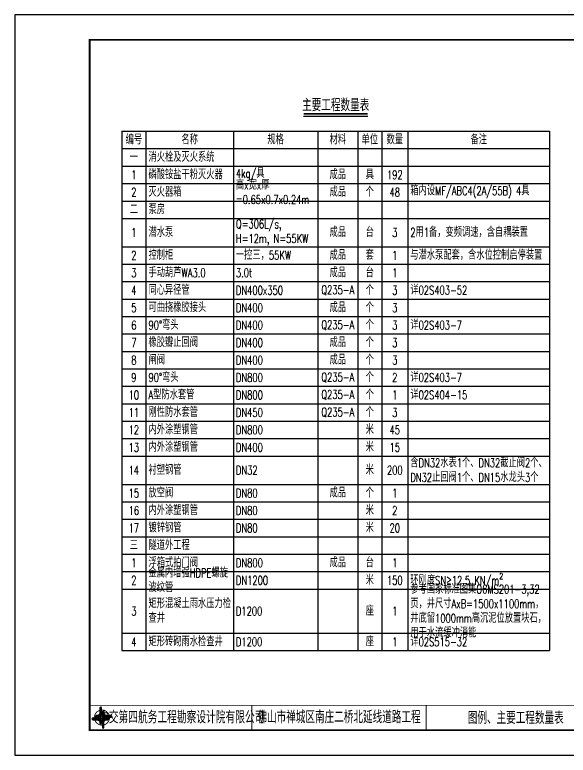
# Model space of a CAD drawing. Extents: x -316592 to 60787, y -138940 to -60306.
# Drawn here: x -75387 to -53197, y -138940 to -109240 of the extents above; entities that cross this region are included whole.
import ezdxf
from ezdxf.enums import TextEntityAlignment as Align

# ---------------------------------------------------------------- set-up
doc = ezdxf.new("R2010")
doc.units = 0
doc.header["$LTSCALE"] = 1000
doc.header["$MEASUREMENT"] = 0
doc.layers.add('---GPS_废水管_DN', color=74, linetype='Continuous')
doc.layers.add('图框', color=7, linetype='Continuous')
doc.styles.get("Standard").update_dxf_attribs({"font": 'simplex1.shx', "width": 0.7, "bigfont": 'hztxt.shx'})

# ---------------------------------------------------------------- blocks, each defined once
blk = doc.blocks.new('*T11')
at = {"layer": '---GPS_废水管_DN', "color": 0, "linetype": 'ByBlock', "lineweight": -2}
for p, q in [((0, 0), (17159, 0)), ((0, 0), (0, -20836)), ((973, 0), (973, -20836)), ((4478, 0), (4478, -20836)), ((7864, 0), (7864, -20836)), ((9466, 0), (9466, -20836)), ((10427, 0), (10427, -20836)), ((11472, 0), (11472, -20836)), ((17159, 0), (17159, -20836)), ((0, -700), (17159, -700)), ((0, -1400), (17159, -1400)), ((0, -2100), (17159, -2100)), ((0, -2800), (17159, -2800)), ((0, -3500), (17159, -3500)), ((0, -4633), (17159, -4633)), ((0, -5333), (17159, -5333)), ((0, -6033), (17159, -6033)), ((0, -6733), (17159, -6733)), ((0, -7433), (17159, -7433)), ((0, -8133), (17159, -8133)), ((0, -8833), (17159, -8833)), ((0, -9533), (17159, -9533)), ((0, -10233), (17159, -10233)), ((0, -10933), (17159, -10933)), ((0, -11633), (17159, -11633)), ((0, -12333), (17159, -12333)), ((0, -13033), (17159, -13033)), ((0, -14167), (17159, -14167)), ((0, -14867), (17159, -14867)), ((0, -15567), (17159, -15567)), ((0, -16267), (17159, -16267)), ((0, -16967), (17159, -16967)), ((0, -17667), (17159, -17667)), ((0, -18367), (17159, -18367)), ((0, -20136), (17159, -20136)), ((0, -20836), (17159, -20836))]:
    blk.add_line(p, q, dxfattribs=at)
at = {"layer": '---GPS_废水管_DN', "color": 0, "char_height": 350}
for s, insert, width, attachment_point in [('{\\C7;编号}', (486, -350), 972.48, 5), ('{\\C7;名称}', (2725, -350), 3305.42, 5), ('{\\C7;规格}', (6171, -350), 3185.49, 5), ('{\\C7;材料}', (8665, -350), 1602.52, 5), ('{\\C7;单位}', (9947, -350), 960.6, 5), ('{\\C7;数量}', (10950, -350), 1045.47, 5), ('{\\C7;备注}', (14316, -350), 5486.12, 5), ('{\\C7;消火栓及灭火系统}', (1073, -1050), 3305.42, 4), ('{\\C7;一}', (486, -1050), 972.48, 5), ('{\\C7;4kg/具}', (4578, -1750), 3185.49, 4), ('{\\C7;1', (486, -1750), 972.48, 5), ('{\\C7;磷酸铵盐干粉灭火器}', (1073, -1750), 3305.42, 4), ('{\\C7;成品}', (8665, -1750), 1602.52, 5), ('{\\C7;具}', (9947, -1750), 960.6, 5), ('{\\C7;192', (10950, -1750), 1045.47, 5), ('{\\C7;高x宽x厚=0.65x0.7x0.24m}', (4578, -2450), 3185.49, 4), ('{\\C7;2', (486, -2450), 972.48, 5), ('{\\C7;灭火器箱}', (1073, -2450), 3305.42, 4), ('{\\C7;成品}', (8665, -2450), 1602.52, 5), ('{\\C7;个}', (9947, -2450), 960.6, 5), ('{\\C7;48', (10950, -2450), 1045.47, 5), ('{\\C7;箱内设MF/ABC4(2A/55B) 4具}', (11572, -2450), 5486.12, 4), ('{\\C7;泵房}', (1073, -3150), 3305.42, 4), ('{\\C7;二}', (486, -3150), 972.48, 5), ('{\\C7;Q=306L/s, H=12m, N=55KW}', (4578, -4067), 3185.49, 4), ('{\\C7;潜水泵}', (1073, -4067), 3305.42, 4), ('{\\C7;成品}', (8665, -4067), 1602.52, 5), ('{\\C7;台}', (9947, -4067), 960.6, 5), ('{\\C7;2用1备，变频调速，含自耦装置}', (11572, -4067), 5486.12, 4), ('{\\C7;1', (486, -4067), 972.48, 5), ('{\\C7;3', (10950, -4067), 1045.47, 5), ('{\\C7;2', (486, -4983), 972.48, 5), ('{\\C7;控制柜}', (1073, -4983), 3305.42, 4), ('{\\C7;一控三，55KW}', (4578, -4983), 3185.49, 4), ('{\\C7;成品}', (8665, -4983), 1602.52, 5), ('{\\C7;套}', (9947, -4983), 960.6, 5), ('{\\C7;1', (10950, -4983), 1045.47, 5), ('{\\C7;与潜水泵配套，含水位控制启停装置}', (11572, -4983), 5486.12, 4), ('{\\C7;3', (486, -5683), 972.48, 5), ('{\\C7;手动葫芦WA3.0}', (1073, -5683), 3305.42, 4), ('{\\C7;3.0t}', (4578, -5683), 3185.49, 4), ('{\\C7;成品}', (8665, -5683), 1602.52, 5), ('{\\C7;台}', (9947, -5683), 960.6, 5), ('{\\C7;1', (10950, -5683), 1045.47, 5), ('{\\C7;4', (486, -6383), 972.48, 5), ('{\\C7;同心异径管}', (1073, -6383), 3305.42, 4), ('{\\C7;DN400x350}', (4578, -6383), 3185.49, 4), ('{\\C7;Q235-A}', (8665, -6383), 1602.52, 5), ('{\\C7;个}', (9947, -6383), 960.6, 5), ('{\\C7;3', (10950, -6383), 1045.47, 5), ('{\\C7;详02S403-52}', (11572, -6383), 5486.12, 4), ('{\\C7;5', (486, -7083), 972.48, 5), ('{\\C7;可曲挠橡胶接头}', (1073, -7083), 3305.42, 4), ('{\\C7;DN400}', (4578, -7083), 3185.49, 4), ('{\\C7;成品}', (8665, -7083), 1602.52, 5), ('{\\C7;个}', (9947, -7083), 960.6, 5), ('{\\C7;3', (10950, -7083), 1045.47, 5), ('{\\C7;6', (486, -7783), 972.48, 5), ('{\\C7;90%%D弯头}', (1073, -7783), 3305.42, 4), ('{\\C7;DN400}', (4578, -7783), 3185.49, 4), ('{\\C7;Q235-A}', (8665, -7783), 1602.52, 5), ('{\\C7;个}', (9947, -7783), 960.6, 5), ('{\\C7;3', (10950, -7783), 1045.47, 5), ('{\\C7;详02S403-7}', (11572, -7783), 5486.12, 4), ('{\\C7;7', (486, -8483), 972.48, 5), ('{\\C7;橡胶瓣止回阀}', (1073, -8483), 3305.42, 4), ('{\\C7;DN400}', (4578, -8483), 3185.49, 4), ('{\\C7;成品}', (8665, -8483), 1602.52, 5), ('{\\C7;个}', (9947, -8483), 960.6, 5), ('{\\C7;3', (10950, -8483), 1045.47, 5), ('{\\C7;8', (486, -9183), 972.48, 5), ('{\\C7;闸阀}', (1073, -9183), 3305.42, 4), ('{\\C7;DN400}', (4578, -9183), 3185.49, 4), ('{\\C7;成品}', (8665, -9183), 1602.52, 5), ('{\\C7;个}', (9947, -9183), 960.6, 5), ('{\\C7;3', (10950, -9183), 1045.47, 5), ('{\\C7;9', (486, -9883), 972.48, 5), ('{\\C7;90%%D弯头}', (1073, -9883), 3305.42, 4), ('{\\C7;DN800}', (4578, -9883), 3185.49, 4), ('{\\C7;Q235-A}', (8665, -9883), 1602.52, 5), ('{\\C7;个}', (9947, -9883), 960.6, 5), ('{\\C7;2', (10950, -9883), 1045.47, 5), ('{\\C7;详02S403-7}', (11572, -9883), 5486.12, 4), ('{\\C7;A型防水套管}', (1073, -10583), 3305.42, 4), ('{\\C7;Q235-A}', (8665, -10583), 1602.52, 5), ('{\\C7;个}', (9947, -10583), 960.6, 5), ('{\\C7;详02S404-15}', (11572, -10583), 5486.12, 4), ('{\\C7;10', (486, -10583), 972.48, 5), ('{\\C7;DN800}', (4578, -10583), 3185.49, 4), ('{\\C7;1', (10950, -10583), 1045.47, 5), ('{\\C7;11', (486, -11283), 972.48, 5), ('{\\C7;刚性防水套管}', (1073, -11283), 3305.42, 4), ('{\\C7;DN450}', (4578, -11283), 3185.49, 4), ('{\\C7;Q235-A}', (8665, -11283), 1602.52, 5), ('{\\C7;个}', (9947, -11283), 960.6, 5), ('{\\C7;3', (10950, -11283), 1045.47, 5), ('{\\C7;12', (486, -11983), 972.48, 5), ('{\\C7;内外涂塑钢管}', (1073, -11983), 3305.42, 4), ('{\\C7;DN800}', (4578, -11983), 3185.49, 4), ('{\\C7;米}', (9947, -11983), 960.6, 5), ('{\\C7;45', (10950, -11983), 1045.47, 5), ('{\\C7;内外涂塑钢管}', (1073, -12683), 3305.42, 4), ('{\\C7;米}', (9947, -12683), 960.6, 5), ('{\\C7;13', (486, -12683), 972.48, 5), ('{\\C7;DN400}', (4578, -12683), 3185.49, 4), ('{\\C7;15', (10950, -12683), 1045.47, 5), ('{\\C7;含DN32水表1个、DN32截止阀2个、DN32止回阀1个、DN15水龙头3个}', (11572, -13600), 5486.12, 4), ('{\\C7;14', (486, -13600), 972.48, 5), ('{\\C7;衬塑钢管}', (1073, -13600), 3305.42, 4), ('{\\C7;DN32}', (4578, -13600), 3185.49, 4), ('{\\C7;米}', (9947, -13600), 960.6, 5), ('{\\C7;200', (10950, -13600), 1045.47, 5), ('{\\C7;15', (486, -14517), 972.48, 5), ('{\\C7;放空阀}', (1073, -14517), 3305.42, 4), ('{\\C7;DN80}', (4578, -14517), 3185.49, 4), ('{\\C7;成品}', (8665, -14517), 1602.52, 5), ('{\\C7;个}', (9947, -14517), 960.6, 5), ('{\\C7;1', (10950, -14517), 1045.47, 5), ('{\\C7;16', (486, -15217), 972.48, 5), ('{\\C7;内外涂塑钢管}', (1073, -15217), 3305.42, 4), ('{\\C7;DN80}', (4578, -15217), 3185.49, 4), ('{\\C7;米}', (9947, -15217), 960.6, 5), ('{\\C7;2', (10950, -15217), 1045.47, 5), ('{\\C7;镀锌钢管}', (1073, -15917), 3305.42, 4), ('{\\C7;米}', (9947, -15917), 960.6, 5), ('{\\C7;17', (486, -15917), 972.48, 5), ('{\\C7;DN80}', (4578, -15917), 3185.49, 4), ('{\\C7;20', (10950, -15917), 1045.47, 5), ('{\\C7;三}', (486, -16617), 972.48, 5), ('{\\C7;隧道外工程}', (1073, -16617), 3305.42, 4), ('{\\C7;1', (486, -17317), 972.48, 5), ('{\\C7;浮箱式拍门阀}', (1073, -17317), 3305.42, 4), ('{\\C7;DN800}', (4578, -17317), 3185.49, 4), ('{\\C7;成品}', (8665, -17317), 1602.52, 5), ('{\\C7;台}', (9947, -17317), 960.6, 5), ('{\\C7;1', (10950, -17317), 1045.47, 5), ('{\\C7;金属内增强HDPE螺旋波纹管}', (1073, -18017), 3305.42, 4), ('{\\C7;米}', (9947, -18017), 960.6, 5), ('\\A1;{\\C7;环刚度SN≥12.5 KN/m\\H0.7x;\\S2^ ;}', (11572, -18017), 5486.12, 4), ('{\\C7;2', (486, -18017), 972.48, 5), ('{\\C7;DN1200}', (4578, -18017), 3185.49, 4), ('{\\f宋体|b0|i0|c134;\\C7;', (8665, -18017), 1602.52, 5), ('{\\C7;150', (10950, -18017), 1045.47, 5), ('{\\C7;参考国家标准图集O6MS201-3,32页，井尺寸AxB=1500x1100mm，井底留1000mm高沉泥位放置块石，用于水流缓冲消能}', (11572, -19251), 5486.12, 4), ('{\\C7;3', (486, -19251), 972.48, 5), ('{\\C7;矩形混凝土雨水压力检查井}', (1073, -19251), 3305.42, 4), ('{\\C7;D1200}', (4578, -19251), 3185.49, 4), ('{\\fMS Sans Serif|b0|i0|c0;\\C7;', (8665, -19251), 1602.52, 5), ('{\\C7;座}', (9947, -19251), 960.6, 5), ('{\\C7;1', (10950, -19251), 1045.47, 5), ('{\\C7;4', (486, -20486), 972.48, 5), ('{\\C7;矩形砖砌雨水检查井}', (1073, -20486), 3305.42, 4), ('{\\C7;D1200}', (4578, -20486), 3185.49, 4), ('{\\fMS Sans Serif|b0|i0|c0;\\C7;', (8665, -20486), 1602.52, 5), ('{\\C7;座}', (9947, -20486), 960.6, 5), ('{\\C7;1', (10950, -20486), 1045.47, 5), ('{\\C7;详02S515-32}', (11572, -20486), 5486.12, 4)]:
    blk.add_mtext(s, dxfattribs=dict(at, insert=insert, width=width, attachment_point=attachment_point))
blk = doc.blocks.new('tb')
at = {"lineweight": -3}
h = blk.add_hatch(color=256, dxfattribs=at)
h.paths.add_polyline_path([(-1.23, -0.13), (-3.78, -0.14), (-4.14, -0.41), (-1.4, -0.44), (-0.56, -1.24), (-0.54, -2.62), (-0.27, -2.2), (-0.26, -1.06)])
h.paths.add_polyline_path([(0.13, -1.08), (0.14, -3.86), (0.41, -4.26), (0.44, -1.24), (1.25, -0.43), (2.66, -0.43), (2.26, -0.16), (1.07, -0.15)])
h.paths.add_polyline_path([(1.08, 0.3), (3.62, 0.3), (4.02, 0.56), (1.25, 0.57), (0.43, 1.39), (0.43, 2.8), (0.16, 2.41), (0.15, 1.24)])
h.paths.add_polyline_path([(-0.28, 1.21), (-0.28, 3.99), (-0.56, 4.39), (-0.57, 1.41), (-1.38, 0.6), (-2.74, 0.56), (-2.33, 0.3), (-1.2, 0.29)])
for p, q in [((-0.56, 4.39), (-0.57, 1.41)), ((-1.38, 0.6), (-2.74, 0.56)), ((-0.57, 1.41), (-1.38, 0.6)), ((0.43, 2.8), (0.43, 1.39)), ((0.43, 1.39), (1.25, 0.57)), ((1.25, 0.57), (4.02, 0.56)), ((-4.14, -0.41), (-1.4, -0.44)), ((-1.4, -0.44), (-0.56, -1.24)), ((-0.56, -1.24), (-0.54, -2.62)), ((0.41, -4.26), (0.44, -1.24)), ((0.44, -1.24), (1.25, -0.43)), ((1.25, -0.43), (2.66, -0.43))]:
    blk.add_line(p, q, dxfattribs=at)
at = {"lineweight": -3, "const_width": 0.35, "flags": 128}
for points in [[(-0.9, 3.02, 0.324167), (-3.16, -0.14)], [(2.88, 0.92, 0.324403), (-0.24, 3.15)], [(0.75, -2.86, 0.325418), (3.02, 0.26)], [(-2.98, -0.76, 0.322976), (0.14, -2.98)]]:
    blk.add_lwpolyline(points, format="xyb", dxfattribs=at)
at = {"lineweight": -3, "flags": 128}
for points in [[(-0.9, 3.99), (-0.9, 1.58), (-1.53, 0.91), (-2.34, 0.91), (-2.74, 0.56), (-2.33, 0.3), (-1.2, 0.29), (-0.28, 1.21), (-0.28, 3.99), (-0.56, 4.39)], [(-0.04, 0.77), (0.68, 0.04), (-0.04, -0.69), (-0.77, 0.05)], [(3.62, 0.92), (1.43, 0.92), (0.77, 1.54), (0.77, 2.38), (0.43, 2.8), (0.16, 2.41), (0.15, 1.24), (1.08, 0.3), (3.62, 0.3), (4.02, 0.56)], [(-3.73, -0.76), (-1.54, -0.76), (-0.89, -1.39), (-0.89, -2.21), (-0.54, -2.62), (-0.27, -2.2), (-0.26, -1.06), (-1.23, -0.13), (-3.78, -0.14), (-4.14, -0.41)], [(0.75, -3.85), (0.75, -1.43), (1.4, -0.78), (2.26, -0.78), (2.66, -0.43), (2.26, -0.16), (1.07, -0.15), (0.13, -1.08), (0.14, -3.86), (0.41, -4.26)]]:
    blk.add_lwpolyline(points, close=True, dxfattribs=at)

msp = doc.modelspace()

# ---------------------------------------------------------------- linework, layer by layer
msp.add_lwpolyline([(-33386.8, -138939.9), (-33386.8, -109239.9), (-75386.8, -109239.9), (-75386.8, -138939.9)], close=True)
for points, const_width in [([(-34386.8, -110239.9), (-72386.8, -110239.9), (-72386.8, -137939.9), (-34386.8, -137939.9), (-34386.8, -110239.9)], 70), ([(-72386.8, -136939.9), (-34386.8, -136939.9)], 40)]:
    msp.add_lwpolyline(points, dxfattribs=dict(const_width=const_width))
at = {"layer": '图框'}
msp.add_line((-63809.3, -113309.2), (-61231, -113309.2), dxfattribs=at)
for points, const_width in [([(-63809.3, -113209.2), (-61231, -113209.2)], 60), ([(-65886.8, -136939.9), (-65886.8, -137939.9)], 40), ([(-58886.8, -137939.9), (-58886.8, -136939.9)], 40)]:
    msp.add_lwpolyline(points, dxfattribs=dict(at, const_width=const_width))

# ---------------------------------------------------------------- block references
msp.add_blockref('*T11', (-71099.5, -113909.2))
at = {"lineweight": -3, "xscale": 100, "yscale": 100, "zscale": 100}
msp.add_blockref('tb', (-71887.2, -137439.4), dxfattribs=at)

# ---------------------------------------------------------------- texts
at = {"layer": '图框'}
for s, width, p in [('主要工程数量表', 0.7, (-62520.2, -112859.2)), ('中交第四航务工程勘察设计院有限公司', 0.65, (-68693.7, -137415.1)), ('佛山市禅城区南庄二桥北延线道路工程', 0.7, (-62386.8, -137408.5))]:
    msp.add_text(s, height=500, dxfattribs=dict(at, width=width)).set_placement(p, align=Align.MIDDLE_CENTER)
at = {"layer": '图框', "width": 0.7}
msp.add_attdef('图例、主要工程数量表', text='图 纸 名 称', height=500, dxfattribs=at).set_placement((-55299.5, -137439.9), align=Align.MIDDLE_CENTER)

doc.saveas('drawing.dxf')
